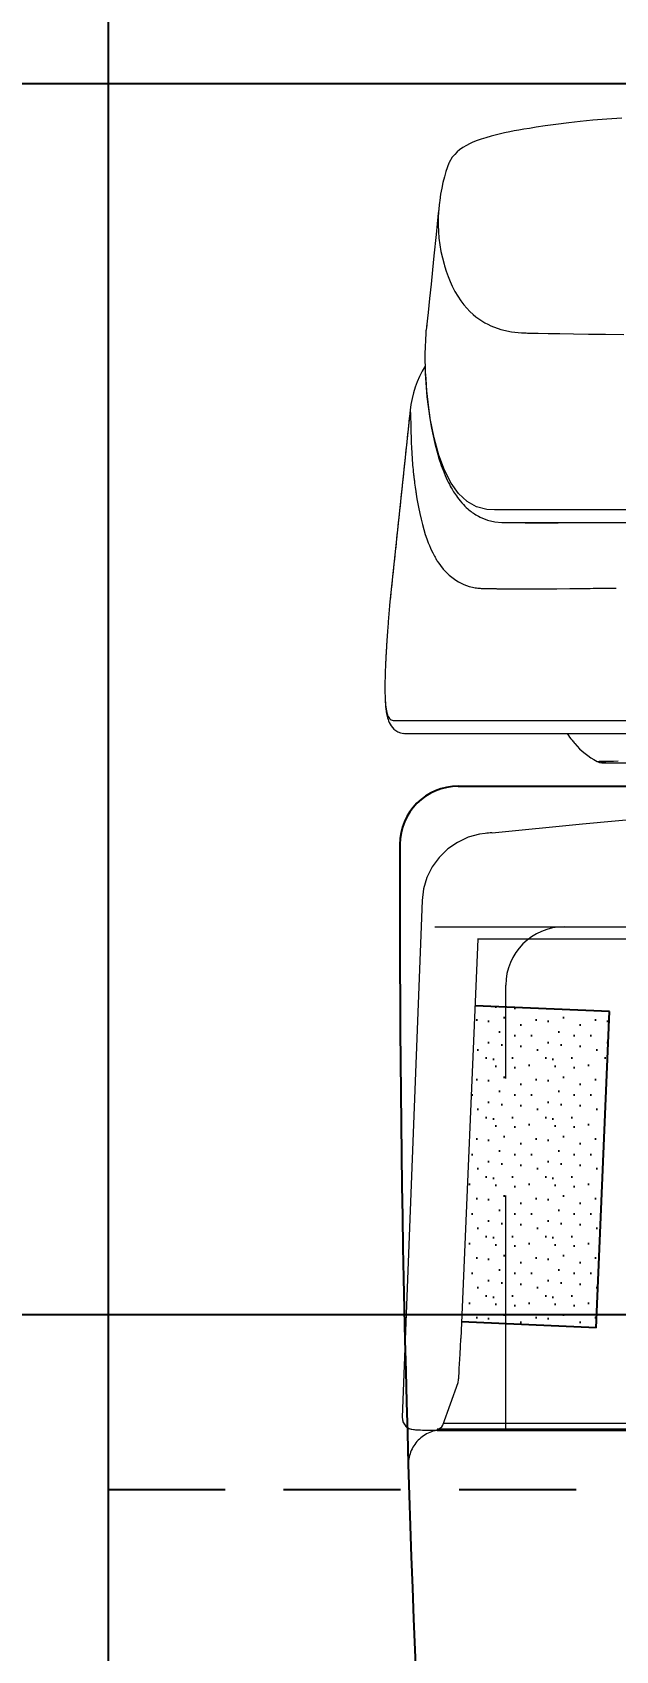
# Model space of a CAD drawing. Extents: x 2734 to 5638, y -143 to 2294.
# Drawn here: x 4176 to 4225.8, y 245.8 to 384 of the extents above; entities that cross this region are included whole.
import ezdxf

# ---------------------------------------------------------------- set-up
doc = ezdxf.new("R2010")
doc.units = 0
doc.header["$LTSCALE"] = 20
doc.header["$MEASUREMENT"] = 0
doc.linetypes.add('HIDDEN', pattern=[0.375, 0.25, -0.125])
doc.layers.get('0').update_dxf_attribs({"linetype": 'CONTINUOUS'})
doc.layers.get('DEFPOINTS').update_dxf_attribs({"linetype": 'CONTINUOUS'})
doc.layers.add('3', color=3, linetype='CONTINUOUS')
doc.layers.add('THIN', color=8, linetype='CONTINUOUS')
doc.styles.get("Standard").update_dxf_attribs({"font": 'NanumGothic.ttf'})
doc.dimstyles.get("Standard").update_dxf_attribs({"dimtxt": 2.5, "dimasz": 2, "dimexe": 2, "dimexo": 1, "dimgap": 1.5, "dimtad": 1, "dimdec": 0, "dimlfac": 10, "dimrnd": 0.5, "dimzin": 0, "dimdsep": 46, "dimtxsty": 'Standard', "dimcen": 0, "dimclrt": 2, "dimadec": 0, "dimazin": 0, "dimtfac": 1, "dimtdec": 0, "dimtmove": 0, "dimatfit": 3, "dimfxl": 0, "dimtolj": 1, "dimtzin": 0, "dimarcsym": 0})

# ---------------------------------------------------------------- blocks, each defined once
blk = doc.blocks.new('*D28')
at = {"layer": '3', "color": 3, "lineweight": -2}
for p, q in [((4397.46, 379.62), (3990.29, 379.62)), ((4000.29, 359.62), (4000.29, 169.59)), ((4000.29, -65.45), (4000.29, 124.59)), ((4147.46, -85.45), (3990.29, -85.45))]:
    blk.add_line(p, q, dxfattribs=at)
at = {"layer": '3', "color": 3}
for points in [[(3996.95, 359.62), (4003.62, 359.62), (4000.29, 379.62)], [(3996.95, -65.45), (4003.62, -65.45), (4000.29, -85.45)]]:
    blk.add_solid(points, dxfattribs=at)
at = {"layer": 'DEFPOINTS', "color": 0}
for p in [(4402.46, 379.62), (4000.29, -85.45), (4152.46, -85.45)]:
    blk.add_point(p, dxfattribs=at)
at = {"layer": '3', "color": 2, "insert": (4000.29, 147.09), "char_height": 25, "attachment_point": 5}
blk.add_mtext('\\A1;465', dxfattribs=at)
blk = doc.blocks.new('*D30')
at = {"layer": '3', "color": 3, "lineweight": -2}
for p, q in [((4093.19, 294.48), (4093.19, 314.48)), ((4093.19, 314.48), (4140.69, 314.48)), ((4424.96, 274.48), (4083.19, 274.48)), ((4093.19, 244.48), (4093.19, 274.48)), ((4535.96, 244.48), (4083.19, 244.48)), ((4093.19, 224.48), (4093.19, 204.48))]:
    blk.add_line(p, q, dxfattribs=at)
at = {"layer": '3', "color": 3}
for points in [[(4089.86, 294.48), (4096.52, 294.48), (4093.19, 274.48)], [(4089.86, 224.48), (4096.52, 224.48), (4093.19, 244.48)]]:
    blk.add_solid(points, dxfattribs=at)
at = {"layer": 'DEFPOINTS', "color": 0}
for p in [(4429.96, 274.48), (4093.19, 244.48), (4540.96, 244.48)]:
    blk.add_point(p, dxfattribs=at)
at = {"layer": '3', "color": 2, "insert": (4121.94, 336.98), "char_height": 25, "attachment_point": 5}
blk.add_mtext('\\A1;30', dxfattribs=at)

msp = doc.modelspace()

# ---------------------------------------------------------------- hatches: boundary and pattern name
at = {"layer": 'THIN'}
h = msp.add_hatch(dxfattribs=at)
h.set_pattern_fill('DOTS2', color=252, scale=0.2, style=0)
h.set_pattern_definition([(0, (-6919.967, 7514.9865), (0, 5.08), [0, -5.08]), (0, (-6918.3415, 7515.088), (0, 5.08), [0, -5.08]), (0, (-6919.256, 7516.2057), (0, 5.08), [0, -5.08]), (0, (-6918.138, 7517.0185), (0, 5.08), [0, -5.08]), (0, (-6919.459, 7517.3233), (0, 5.08), [0, -5.08]), (0, (-6919.0527, 7518.5425), (0, 5.08), [0, -5.08]), (0, (-6919.764, 7519.457), (0, 5.08), [0, -5.08]), (0, (-6918.138, 7519.3553), (0, 5.08), [0, -5.08]), (0, (-6916.919, 7519.5585), (0, 5.08), [0, -5.08]), (0, (-6916.3095, 7518.3393), (0, 5.08), [0, -5.08]), (0, (-6915.2935, 7518.2377), (0, 5.08), [0, -5.08]), (0, (-6915.2935, 7516.409), (0, 5.08), [0, -5.08]), (0, (-6916.208, 7515.7993), (0, 5.08), [0, -5.08]), (0, (-6917.63, 7516.104), (0, 5.08), [0, -5.08]), (0, (-6916.716, 7517.0185), (0, 5.08), [0, -5.08]), (0, (-6917.63, 7517.933), (0, 5.08), [0, -5.08]), (0, (-6915.4967, 7515.088), (0, 5.08), [0, -5.08])])
h.paths.add_polyline_path([(4224.16609, 273.37795), (4225.31635, 300.37802), (4213.82606, 300.86752), (4212.67022, 273.86769), (4212.67581, 273.86745)])

# ---------------------------------------------------------------- linework, layer by layer
at = {"color": 2, "linetype": 'Continuous', "lineweight": 0}
for p, q in [((4218.28895, 342.12114), (4219.60022, 342.12114)), ((4218.28895, 342.12114), (4219.60022, 342.12114)), ((4206.92744, 325.22599), (4215.38952, 325.22599)), ((4206.92744, 325.22599), (4215.38952, 325.22599)), ((4215.38952, 325.22599), (4231.4429, 325.22599)), ((4215.38952, 325.22599), (4231.4429, 325.22599)), ((4207.92147, 324.12146), (4216.38098, 324.12146)), ((4207.92147, 324.12146), (4216.38098, 324.12146)), ((4216.38098, 324.12146), (4232.39935, 324.12146)), ((4216.38098, 324.12146), (4232.39935, 324.12146))]:
    msp.add_line(p, q, dxfattribs=at)
at = {"color": 4, "linetype": 'Continuous', "lineweight": 0}
for p, q in [((4209.30181, 309.85141), (4207.60185, 265.73437)), ((4209.30202, 309.85109), (4207.60209, 265.73515)), ((4214.06981, 306.56138), (4212.61032, 272.46829)), ((4211.06584, 265.0595), (4212.38272, 268.7072)), ((4334.88188, 264.71191), (4210.58915, 264.71191)), ((4210.59905, 264.62215), (4334.85767, 264.62215)), ((4211.12073, 265.21156), (4334.88188, 265.21156))]:
    msp.add_line(p, q, dxfattribs=at)
at = {"color": 252}
for p, q in [((4225.31635, 300.37802), (4213.82606, 300.86752)), ((4224.16609, 273.37795), (4225.31635, 300.37802)), ((4224.16609, 273.37795), (4212.67581, 273.86745))]:
    msp.add_line(p, q, dxfattribs=at)
at = {"color": 4}
msp.add_line((4210.59905, 264.62146), (4334.85767, 264.62146), dxfattribs=at)
at = {"color": 3, "linetype": 'HIDDEN', "ltscale": 2}
msp.add_line((4182.45539, 259.54932), (4622.45539, 259.54932), dxfattribs=at)
at = {"color": 2, "linetype": 'Continuous', "lineweight": 0}
for points in [[(4226.37715, 376.68786), (4225.08414, 376.59368), (4223.89428, 376.4914), (4222.81505, 376.38517), (4221.84917, 376.27853), (4220.73475, 376.14085), (4219.8101, 376.01345), (4219.06307, 375.90065), (4218.48028, 375.80563), (4218.006, 375.72448), (4217.57098, 375.64884), (4217.1775, 375.57856), (4216.80475, 375.50738), (4216.33893, 375.40855), (4215.77799, 375.27844), (4215.21258, 375.13376), (4214.73931, 374.99937), (4214.34499, 374.87537), (4214.00147, 374.75573), (4213.64336, 374.61574), (4213.3657, 374.49307), (4213.0846, 374.35214), (4212.79628, 374.18315), (4212.49785, 373.97014), (4212.2951, 373.79401), (4212.08752, 373.5821), (4211.88338, 373.33303), (4211.60923, 372.89185), (4211.58467, 372.84211)], [(4226.37715, 376.68786), (4225.08414, 376.59368), (4223.89428, 376.4914), (4222.81505, 376.38517), (4221.84917, 376.27853), (4220.73475, 376.14085), (4219.8101, 376.01345), (4219.06307, 375.90065), (4218.48028, 375.80563), (4218.006, 375.72448), (4217.57098, 375.64884), (4217.1775, 375.57856), (4216.80475, 375.50738), (4216.33893, 375.40855), (4215.77799, 375.27844), (4215.21258, 375.13376), (4214.73931, 374.99937), (4214.34499, 374.87537), (4214.00147, 374.75573), (4213.64336, 374.61574), (4213.3657, 374.49307), (4213.0846, 374.35214), (4212.79628, 374.18315), (4212.49785, 373.97014), (4212.2951, 373.79401), (4212.08752, 373.5821), (4211.88338, 373.33303), (4211.60923, 372.89185), (4211.58467, 372.84211)], [(4211.58467, 372.84211), (4211.32736, 372.10851), (4211.20325, 371.65908), (4211.08688, 371.18791), (4210.97996, 370.69601), (4210.88523, 370.1848), (4210.80497, 369.6558), (4210.78264, 369.47935)], [(4210.78264, 369.47935), (4210.75783, 369.27079), (4210.7202, 368.88048)], [(4210.78264, 369.47935), (4210.75783, 369.27079), (4210.72541, 368.94246)], [(4210.72024, 368.88032), (4210.688, 368.56874), (4210.50011, 366.74894), (4210.31251, 364.92876), (4210.18732, 363.71503), (4210.06182, 362.50104), (4209.93583, 361.28676), (4209.8092, 360.07214), (4209.68192, 358.85722), (4209.65267, 358.57888)], [(4210.72024, 368.88032), (4210.688, 368.56874), (4210.50011, 366.74894), (4210.31251, 364.92876), (4210.18732, 363.71503), (4210.06182, 362.50104), (4209.93583, 361.28676), (4209.8092, 360.07214), (4209.68192, 358.85722), (4209.65267, 358.57888)], [(4210.71714, 368.84235), (4210.70706, 368.70605), (4210.67972, 368.13797), (4210.67606, 367.56784), (4210.69688, 366.99701), (4210.74327, 366.42716), (4210.81587, 365.86035), (4210.91379, 365.29874), (4211.03512, 364.74415), (4211.17545, 364.20585), (4211.21315, 364.07468), (4211.21818, 364.05755), (4211.22323, 364.04043), (4211.22831, 364.02332), (4211.2334, 364.00622), (4211.23852, 363.98913), (4211.24621, 363.9636), (4211.35984, 363.60673), (4211.5227, 363.15098), (4211.69504, 362.72533), (4211.87572, 362.32868), (4212.10965, 361.87533), (4212.35285, 361.46215), (4212.60381, 361.0866), (4212.86119, 360.74616), (4213.12376, 360.43844), (4213.3903, 360.16119), (4213.65961, 359.91231), (4213.90791, 359.70735), (4214.15664, 359.52301), (4214.40482, 359.35789), (4214.65611, 359.20791), (4214.91511, 359.06975), (4215.18178, 358.94336), (4216.02732, 358.6361), (4216.94128, 358.43984), (4217.80506, 358.35161), (4217.90469, 358.34555), (4218.00474, 358.34009), (4218.10519, 358.33518), (4218.20603, 358.33078), (4218.30727, 358.32683), (4218.4091, 358.32329), (4218.51191, 358.32009), (4219.22641, 358.30432), (4220.06825, 358.28958), (4221.07331, 358.27415), (4222.22838, 358.25767), (4223.52802, 358.24058), (4224.96851, 358.2234), (4226.54395, 358.20651)], [(4210.71714, 368.84235), (4210.70706, 368.70605), (4210.67972, 368.13797), (4210.67606, 367.56784), (4210.69688, 366.99701), (4210.74327, 366.42716), (4210.81587, 365.86035), (4210.91379, 365.29874), (4211.03512, 364.74415), (4211.17545, 364.20585), (4211.21315, 364.07468), (4211.21818, 364.05755), (4211.22323, 364.04043), (4211.22831, 364.02332), (4211.2334, 364.00622), (4211.23852, 363.98913), (4211.24621, 363.9636), (4211.35984, 363.60673), (4211.5227, 363.15098), (4211.69504, 362.72533), (4211.87572, 362.32868), (4212.10965, 361.87533), (4212.35285, 361.46215), (4212.60381, 361.0866), (4212.86119, 360.74616), (4213.12376, 360.43844), (4213.3903, 360.16119), (4213.65961, 359.91231), (4213.90791, 359.70735), (4214.15664, 359.52301), (4214.40482, 359.35789), (4214.65611, 359.20791), (4214.91511, 359.06975), (4215.18178, 358.94336), (4216.02732, 358.6361), (4216.94128, 358.43984), (4217.80506, 358.35161), (4217.90469, 358.34555), (4218.00474, 358.34009), (4218.10519, 358.33518), (4218.20603, 358.33078), (4218.30727, 358.32683), (4218.4091, 358.32329), (4218.51191, 358.32009), (4219.22641, 358.30432), (4220.06825, 358.28958), (4221.07331, 358.27415), (4222.22838, 358.25767), (4223.52802, 358.24058), (4224.96851, 358.2234), (4226.54395, 358.20651)], [(4210.7202, 368.88048), (4210.71714, 368.84235)], [(4210.7202, 368.88048), (4210.71714, 368.84235)], [(4209.72119, 359.37494), (4209.66924, 358.75313), (4209.66606, 358.70945)], [(4209.72119, 359.37494), (4209.66924, 358.75313), (4209.66606, 358.70945)], [(4226.94832, 343.22232), (4224.805, 343.22218), (4222.9659, 343.22202), (4221.3376, 343.22188), (4219.91975, 343.22182), (4218.71356, 343.22169), (4217.72607, 343.22128), (4216.93117, 343.22114), (4216.20668, 343.22162), (4215.50264, 343.21972), (4214.83359, 343.25432), (4213.94712, 343.4876), (4213.14156, 343.94478), (4212.4181, 344.62232), (4211.77634, 345.51344), (4211.21459, 346.6091), (4210.73077, 347.90047), (4210.32357, 349.3795), (4209.99565, 351.03848), (4209.74747, 352.86976), (4209.59782, 354.86589), (4209.56953, 356.54513), (4209.63504, 358.31803), (4209.65242, 358.57284)], [(4226.94832, 343.22232), (4224.805, 343.22218), (4222.9659, 343.22202), (4221.3376, 343.22188), (4219.91975, 343.22182), (4218.71356, 343.22169), (4217.72607, 343.22128), (4216.93117, 343.22114), (4216.20668, 343.22162), (4215.50264, 343.21972), (4214.83359, 343.25432), (4213.94712, 343.4876), (4213.14156, 343.94478), (4212.4181, 344.62232), (4211.77634, 345.51344), (4211.21459, 346.6091), (4210.73077, 347.90047), (4210.32357, 349.3795), (4209.99565, 351.03848), (4209.74747, 352.86976), (4209.59782, 354.86589), (4209.56953, 356.54513), (4209.63504, 358.31803), (4209.65242, 358.57284)], [(4209.59867, 354.84928), (4209.60194, 354.76401), (4209.61805, 354.40823), (4209.68571, 353.39286), (4209.77934, 352.43161), (4209.89605, 351.5095), (4209.99659, 350.84399), (4210.10959, 350.19135), (4210.23775, 349.5434), (4210.38231, 348.90277), (4210.46493, 348.57106), (4210.54949, 348.25326), (4210.63297, 347.95858), (4210.71484, 347.68592), (4210.79463, 347.43423), (4210.87191, 347.20252), (4210.93701, 347.01585), (4211.00885, 346.81827), (4211.08911, 346.6073), (4211.1783, 346.38408), (4211.27698, 346.14986), (4211.36158, 345.95901), (4211.45239, 345.76364), (4211.54261, 345.57868), (4211.62915, 345.40931), (4211.71167, 345.2547), (4211.78985, 345.11412), (4211.86339, 344.98684), (4211.93203, 344.87222), (4211.99662, 344.76787), (4212.06753, 344.65712), (4212.14607, 344.53887), (4212.23379, 344.41208), (4212.33104, 344.27768), (4212.43823, 344.13672), (4212.558, 343.9876), (4212.68894, 343.83413), (4212.82545, 343.68415), (4212.95648, 343.54928), (4213.08126, 343.42864), (4213.19723, 343.32298), (4213.30622, 343.22909), (4213.4078, 343.14611), (4213.50159, 343.07323), (4213.58955, 343.00802), (4213.68086, 342.94342), (4213.7797, 342.87693), (4213.88623, 342.8091), (4214.00068, 342.74055), (4214.12324, 342.67195), (4214.25415, 342.60399), (4214.90032, 342.34368), (4215.52806, 342.19994), (4216.12851, 342.15294), (4216.73103, 342.14724), (4217.3324, 342.1469), (4217.94891, 342.14619), (4218.63756, 342.14629), (4219.45581, 342.14648), (4220.69215, 342.14648), (4222.15205, 342.14642), (4223.83429, 342.14642), (4225.73892, 342.14644), (4227.86494, 342.14645)], [(4209.59867, 354.84928), (4209.60194, 354.76401), (4209.61805, 354.40823), (4209.68571, 353.39286), (4209.77934, 352.43161), (4209.89605, 351.5095), (4209.99659, 350.84399), (4210.10959, 350.19135), (4210.23775, 349.5434), (4210.38231, 348.90277), (4210.46493, 348.57106), (4210.54949, 348.25326), (4210.63297, 347.95858), (4210.71484, 347.68592), (4210.79463, 347.43423), (4210.87191, 347.20252), (4210.93701, 347.01585), (4211.00885, 346.81827), (4211.08911, 346.6073), (4211.1783, 346.38408), (4211.27698, 346.14986), (4211.36158, 345.95901), (4211.45239, 345.76364), (4211.54261, 345.57868), (4211.62915, 345.40931), (4211.71167, 345.2547), (4211.78985, 345.11412), (4211.86339, 344.98684), (4211.93203, 344.87222), (4211.99662, 344.76787), (4212.06753, 344.65712), (4212.14607, 344.53887), (4212.23379, 344.41208), (4212.33104, 344.27768), (4212.43823, 344.13672), (4212.558, 343.9876), (4212.68894, 343.83413), (4212.82545, 343.68415), (4212.95648, 343.54928), (4213.08126, 343.42864), (4213.19723, 343.32298), (4213.30622, 343.22909), (4213.4078, 343.14611), (4213.50159, 343.07323), (4213.58955, 343.00802), (4213.68086, 342.94342), (4213.7797, 342.87693), (4213.88623, 342.8091), (4214.00068, 342.74055), (4214.12324, 342.67195), (4214.25415, 342.60399), (4214.90032, 342.34368), (4215.52806, 342.19994), (4216.12851, 342.15294), (4216.73103, 342.14724), (4217.3324, 342.1469), (4217.94891, 342.14619), (4218.63756, 342.14629), (4219.45581, 342.14648), (4220.69215, 342.14648), (4222.15205, 342.14642), (4223.83429, 342.14642), (4225.73892, 342.14644), (4227.86494, 342.14645)], [(4208.28123, 351.7457), (4206.51684, 335.08829)], [(4208.28123, 351.7457), (4206.51684, 335.08829)], [(4208.28076, 351.73477), (4208.2904, 351.62405), (4208.29914, 351.48519), (4208.30708, 351.31819), (4208.31429, 351.12487), (4208.32115, 350.90082), (4208.32418, 350.79117), (4208.32727, 350.67475), (4208.33044, 350.55157), (4208.33373, 350.42162), (4208.33708, 350.28774), (4208.33917, 350.2045), (4208.34133, 350.11836), (4208.34359, 350.02931), (4208.34594, 349.93735), (4208.3484, 349.84248), (4208.35092, 349.74702), (4208.35619, 349.55445), (4208.36274, 349.33153), (4208.36972, 349.11394), (4208.37822, 348.87508), (4208.38771, 348.63831), (4208.39703, 348.43128), (4208.40988, 348.1777), (4208.4236, 347.93748), (4208.43945, 347.69013), (4208.45696, 347.44511), (4208.47314, 347.23904), (4208.49055, 347.03465), (4208.50868, 346.83724), (4208.52598, 346.66069), (4208.54521, 346.47536), (4208.56651, 346.28125), (4208.5751, 346.20576), (4208.58401, 346.12903), (4208.59326, 346.05104), (4208.60283, 345.97181), (4208.61276, 345.89133), (4208.62301, 345.80973), (4208.62769, 345.77309), (4208.63782, 345.69477), (4208.65006, 345.60206), (4208.66448, 345.49495), (4208.6862, 345.3378), (4208.71194, 345.15733), (4208.742, 344.95354), (4208.76019, 344.8336), (4208.77533, 344.73536), (4208.79005, 344.64122), (4208.80432, 344.55118), (4208.83628, 344.35332), (4208.86516, 344.17872), (4208.89064, 344.02739)], [(4208.28076, 351.73477), (4208.2904, 351.62405), (4208.29914, 351.48519), (4208.30708, 351.31819), (4208.31429, 351.12487), (4208.32115, 350.90082), (4208.32418, 350.79117), (4208.32727, 350.67475), (4208.33044, 350.55157), (4208.33373, 350.42162), (4208.33708, 350.28774), (4208.33917, 350.2045), (4208.34133, 350.11836), (4208.34359, 350.02931), (4208.34594, 349.93735), (4208.3484, 349.84248), (4208.35092, 349.74702), (4208.35619, 349.55445), (4208.36274, 349.33153), (4208.36972, 349.11394), (4208.37822, 348.87508), (4208.38771, 348.63831), (4208.39703, 348.43128), (4208.40988, 348.1777), (4208.4236, 347.93748), (4208.43945, 347.69013), (4208.45696, 347.44511), (4208.47314, 347.23904), (4208.49055, 347.03465), (4208.50868, 346.83724), (4208.52598, 346.66069), (4208.54521, 346.47536), (4208.56651, 346.28125), (4208.5751, 346.20576), (4208.58401, 346.12903), (4208.59326, 346.05104), (4208.60283, 345.97181), (4208.61276, 345.89133), (4208.62301, 345.80973), (4208.62769, 345.77309), (4208.63782, 345.69477), (4208.65006, 345.60206), (4208.66448, 345.49495), (4208.6862, 345.3378), (4208.71194, 345.15733), (4208.742, 344.95354), (4208.76019, 344.8336), (4208.77533, 344.73536), (4208.79005, 344.64122), (4208.80432, 344.55118), (4208.83628, 344.35332), (4208.86516, 344.17872), (4208.89064, 344.02739)], [(4208.89064, 344.02739), (4208.9933, 343.45792), (4209.10156, 342.92347), (4209.21462, 342.42404), (4209.32912, 341.96938), (4209.44951, 341.5377), (4209.57658, 341.12525), (4209.70372, 340.75014), (4209.83193, 340.40457), (4209.9249, 340.17231), (4210.02003, 339.94916), (4210.11188, 339.74661), (4210.20441, 339.55443), (4210.29918, 339.36905), (4210.35334, 339.26798), (4210.40819, 339.16906), (4210.46374, 339.07227), (4210.50927, 338.99538), (4210.55383, 338.92219), (4210.59896, 338.85007), (4210.64466, 338.77901), (4211.10605, 338.15896), (4211.62036, 337.63455), (4212.18924, 337.20576), (4212.41009, 337.07322), (4212.63441, 336.95534), (4212.86201, 336.8521), (4213.09272, 336.76351), (4213.33206, 336.68793), (4213.5966, 336.62192), (4213.71487, 336.59794), (4213.83427, 336.57705), (4213.9487, 336.56008), (4214.05403, 336.54687), (4214.16379, 336.53526), (4214.27806, 336.52526), (4214.34754, 336.52011), (4214.41863, 336.51553), (4214.49134, 336.5115), (4214.55426, 336.50852), (4214.60452, 336.50649), (4214.65788, 336.50464), (4214.71437, 336.50295), (4214.77403, 336.50144), (4214.82498, 336.50033), (4214.87808, 336.49934), (4214.93333, 336.49846), (4214.99075, 336.49769), (4215.05038, 336.49704), (4215.10817, 336.49653), (4215.13892, 336.49631), (4215.18149, 336.49603), (4215.23329, 336.49573), (4215.29439, 336.4954), (4215.3649, 336.49503), (4215.42686, 336.49471), (4215.48261, 336.49438), (4215.534, 336.49403), (4215.58101, 336.49367), (4215.62359, 336.4933), (4215.64583, 336.49307), (4215.67461, 336.49273), (4215.71476, 336.49222), (4215.76633, 336.49154), (4215.84866, 336.49044), (4215.94991, 336.48906), (4216.07037, 336.48741), (4216.12926, 336.48661), (4216.1673, 336.4861), (4216.20468, 336.48561), (4216.2414, 336.48515), (4216.27744, 336.48472), (4216.43007, 336.48309), (4216.56893, 336.48195)], [(4208.89064, 344.02739), (4208.9933, 343.45792), (4209.10156, 342.92347), (4209.21462, 342.42404), (4209.32912, 341.96938), (4209.44951, 341.5377), (4209.57658, 341.12525), (4209.70372, 340.75014), (4209.83193, 340.40457), (4209.9249, 340.17231), (4210.02003, 339.94916), (4210.11188, 339.74661), (4210.20441, 339.55443), (4210.29918, 339.36905), (4210.35334, 339.26798), (4210.40819, 339.16906), (4210.46374, 339.07227), (4210.50927, 338.99538), (4210.55383, 338.92219), (4210.59896, 338.85007), (4210.64466, 338.77901), (4211.10605, 338.15896), (4211.62036, 337.63455), (4212.18924, 337.20576), (4212.41009, 337.07322), (4212.63441, 336.95534), (4212.86201, 336.8521), (4213.09272, 336.76351), (4213.33206, 336.68793), (4213.5966, 336.62192), (4213.71487, 336.59794), (4213.83427, 336.57705), (4213.9487, 336.56008), (4214.05403, 336.54687), (4214.16379, 336.53526), (4214.27806, 336.52526), (4214.34754, 336.52011), (4214.41863, 336.51553), (4214.49134, 336.5115), (4214.55426, 336.50852), (4214.60452, 336.50649), (4214.65788, 336.50464), (4214.71437, 336.50295), (4214.77403, 336.50144), (4214.82498, 336.50033), (4214.87808, 336.49934), (4214.93333, 336.49846), (4214.99075, 336.49769), (4215.05038, 336.49704), (4215.10817, 336.49653), (4215.13892, 336.49631), (4215.18149, 336.49603), (4215.23329, 336.49573), (4215.29439, 336.4954), (4215.3649, 336.49503), (4215.42686, 336.49471), (4215.48261, 336.49438), (4215.534, 336.49403), (4215.58101, 336.49367), (4215.62359, 336.4933), (4215.64583, 336.49307), (4215.67461, 336.49273), (4215.71476, 336.49222), (4215.76633, 336.49154), (4215.84866, 336.49044), (4215.94991, 336.48906), (4216.07037, 336.48741), (4216.12926, 336.48661), (4216.1673, 336.4861), (4216.20468, 336.48561), (4216.2414, 336.48515), (4216.27744, 336.48472), (4216.43007, 336.48309), (4216.56893, 336.48195)], [(4218.10324, 342.12029), (4218.14979, 342.12052), (4218.32567, 342.1214), (4218.44178, 342.12176), (4218.57066, 342.12193), (4218.71234, 342.1219), (4218.84952, 342.12174), (4218.97295, 342.12156), (4219.02852, 342.12148), (4219.08078, 342.12141), (4219.1084, 342.12138)], [(4218.10324, 342.12029), (4218.14979, 342.12052), (4218.32567, 342.1214), (4218.44178, 342.12176), (4218.57066, 342.12193), (4218.71234, 342.1219), (4218.84952, 342.12174), (4218.97295, 342.12156), (4219.02852, 342.12148), (4219.08078, 342.12141), (4219.1084, 342.12138)], [(4218.16805, 342.12234), (4218.26553, 342.12366)], [(4218.16805, 342.12234), (4218.26553, 342.12366)], [(4218.26553, 342.12366), (4218.28064, 342.12388)], [(4218.26553, 342.12366), (4218.28064, 342.12388)], [(4218.28064, 342.12388), (4218.2957, 342.1241)], [(4218.28064, 342.12388), (4218.2957, 342.1241)], [(4227.81909, 342.12148), (4227.60907, 342.12148), (4226.7601, 342.12148), (4225.95326, 342.12147), (4225.11034, 342.12147), (4224.30365, 342.12145), (4223.53907, 342.12144), (4222.81658, 342.12144), (4221.69757, 342.12146), (4220.69738, 342.12153), (4219.9155, 342.12154), (4219.801, 342.12154), (4219.68877, 342.12152), (4219.57882, 342.12151), (4219.47113, 342.12149), (4219.4016, 342.12147), (4219.14452, 342.1214), (4218.88939, 342.1213), (4218.6362, 342.12121), (4218.30499, 342.12114), (4218.28895, 342.12114)], [(4227.81909, 342.12148), (4227.60907, 342.12148), (4226.7601, 342.12148), (4225.95326, 342.12147), (4225.11034, 342.12147), (4224.30365, 342.12145), (4223.53907, 342.12144), (4222.81658, 342.12144), (4221.69757, 342.12146), (4220.69738, 342.12153), (4219.9155, 342.12154), (4219.801, 342.12154), (4219.68877, 342.12152), (4219.57882, 342.12151), (4219.47113, 342.12149), (4219.4016, 342.12147), (4219.14452, 342.1214), (4218.88939, 342.1213), (4218.6362, 342.12121), (4218.30499, 342.12114), (4218.28895, 342.12114)], [(4218.2957, 342.1241), (4218.30203, 342.12419), (4218.58948, 342.12884), (4218.85278, 342.13296), (4219.09149, 342.13606), (4219.3063, 342.13815), (4219.49855, 342.13908), (4219.62103, 342.13908)], [(4218.2957, 342.1241), (4218.30203, 342.12419), (4218.58948, 342.12884), (4218.85278, 342.13296), (4219.09149, 342.13606), (4219.3063, 342.13815), (4219.49855, 342.13908), (4219.62103, 342.13908)], [(4219.1084, 342.12138), (4219.12972, 342.12136), (4219.17535, 342.12131), (4219.21765, 342.12128), (4219.27793, 342.12124), (4219.33998, 342.1212), (4219.40124, 342.12118), (4219.52381, 342.12115), (4219.6006, 342.12114)], [(4219.1084, 342.12138), (4219.12972, 342.12136), (4219.17535, 342.12131), (4219.21765, 342.12128), (4219.27793, 342.12124), (4219.33998, 342.1212), (4219.40124, 342.12118), (4219.52381, 342.12115), (4219.6006, 342.12114)], [(4219.6006, 342.12114), (4219.64308, 342.12114), (4219.75907, 342.12116), (4219.89182, 342.12119), (4220.03746, 342.12124), (4220.18403, 342.1213), (4220.33152, 342.12135), (4220.47995, 342.12141), (4220.65811, 342.12146), (4220.85056, 342.1215), (4220.94265, 342.12152)], [(4219.6006, 342.12114), (4219.64308, 342.12114), (4219.75907, 342.12116), (4219.89182, 342.12119), (4220.03746, 342.12124), (4220.18403, 342.1213), (4220.33152, 342.12135), (4220.47995, 342.12141), (4220.65811, 342.12146), (4220.85056, 342.1215), (4220.94265, 342.12152)], [(4219.62103, 342.13908), (4219.74393, 342.13905), (4219.99809, 342.13907), (4220.26433, 342.13915), (4220.54518, 342.13925), (4221.08841, 342.13939), (4221.68757, 342.13942), (4222.34657, 342.13939), (4223.06346, 342.13934), (4224.49005, 342.13931), (4226.105, 342.13933), (4227.90649, 342.13935), (4229.89442, 342.13935), (4231.4581, 342.13934), (4232.32736, 342.13934)], [(4219.62103, 342.13908), (4219.74393, 342.13905), (4219.99809, 342.13907), (4220.26433, 342.13915), (4220.54518, 342.13925), (4221.08841, 342.13939), (4221.68757, 342.13942), (4222.34657, 342.13939), (4223.06346, 342.13934), (4224.49005, 342.13931), (4226.105, 342.13933), (4227.90649, 342.13935), (4229.89442, 342.13935), (4231.4581, 342.13934), (4232.32736, 342.13934)], [(4216.56893, 336.48195), (4217.00243, 336.47964), (4217.47961, 336.47836), (4217.99557, 336.47813), (4218.54557, 336.47895), (4219.05406, 336.48053), (4219.5823, 336.48292), (4219.66126, 336.48333), (4219.74057, 336.48377), (4219.82023, 336.48422), (4219.90021, 336.48469), (4219.99306, 336.48526), (4220.13321, 336.48615), (4220.82683, 336.4912), (4221.92898, 336.50093), (4223.15309, 336.51355), (4223.40835, 336.51636), (4223.66857, 336.51929), (4223.9338, 336.52233), (4224.19798, 336.52541), (4224.45901, 336.52849), (4224.76675, 336.53213), (4225.12325, 336.53633), (4225.53085, 336.54109), (4225.88044, 336.54513)], [(4216.56893, 336.48195), (4217.00243, 336.47964), (4217.47961, 336.47836), (4217.99557, 336.47813), (4218.54557, 336.47895), (4219.05406, 336.48053), (4219.5823, 336.48292), (4219.66126, 336.48333), (4219.74057, 336.48377), (4219.82023, 336.48422), (4219.90021, 336.48469), (4219.99306, 336.48526), (4220.13321, 336.48615), (4220.82683, 336.4912), (4221.92898, 336.50093), (4223.15309, 336.51355), (4223.40835, 336.51636), (4223.66857, 336.51929), (4223.9338, 336.52233), (4224.19798, 336.52541), (4224.45901, 336.52849), (4224.76675, 336.53213), (4225.12325, 336.53633), (4225.53085, 336.54109), (4225.88044, 336.54513)], [(4206.15372, 326.8944), (4206.15742, 326.81889), (4206.17002, 326.61221), (4206.18571, 326.41688), (4206.20452, 326.23232), (4206.2655, 325.81521), (4206.34789, 325.45396), (4206.38655, 325.32596), (4206.43123, 325.19973), (4206.48854, 325.06346), (4206.56054, 324.9211), (4206.65097, 324.77489), (4206.76, 324.63341), (4206.88892, 324.50204), (4207.04552, 324.38064), (4207.23667, 324.27343), (4207.46728, 324.1884), (4207.7402, 324.13594)], [(4206.15372, 326.8944), (4206.15742, 326.81889), (4206.17002, 326.61221), (4206.18571, 326.41688), (4206.20452, 326.23232), (4206.2655, 325.81521), (4206.34789, 325.45396), (4206.38655, 325.32596), (4206.43123, 325.19973), (4206.48854, 325.06346), (4206.56054, 324.9211), (4206.65097, 324.77489), (4206.76, 324.63341), (4206.88892, 324.50204), (4207.04552, 324.38064), (4207.23667, 324.27343), (4207.46728, 324.1884), (4207.7402, 324.13594)], [(4206.9156, 325.22601), (4206.92744, 325.22601)], [(4206.9156, 325.22601), (4206.92744, 325.22601)], [(4207.7212, 324.1394), (4207.92561, 324.12153)], [(4207.7212, 324.1394), (4207.92561, 324.12153)], [(4207.7836, 324.13299), (4207.79111, 324.13153), (4207.90964, 324.12146)], [(4207.7836, 324.13299), (4207.79111, 324.13153), (4207.90964, 324.12146)], [(4207.90964, 324.12146), (4207.9164, 324.12149)], [(4207.90964, 324.12146), (4207.9164, 324.12149)], [(4207.9164, 324.12149), (4207.92148, 324.12154)], [(4207.9164, 324.12149), (4207.92148, 324.12154)], [(4224.25791, 321.74212), (4224.28281, 321.74306), (4224.37082, 321.74595), (4224.47075, 321.74886)], [(4224.25791, 321.74212), (4224.28281, 321.74306), (4224.37082, 321.74595), (4224.47075, 321.74886)], [(4224.46596, 321.75304), (4224.70885, 321.69277), (4225.1608, 321.63249)], [(4224.46596, 321.75304), (4224.70885, 321.69277), (4225.1608, 321.63249)], [(4224.47075, 321.74886), (4224.47587, 321.749), (4224.62772, 321.75297), (4224.83798, 321.75784), (4225.06693, 321.76242), (4225.34337, 321.76711), (4225.67008, 321.77187), (4226.07115, 321.77672)], [(4224.47075, 321.74886), (4224.47587, 321.749), (4224.62772, 321.75297), (4224.83798, 321.75784), (4225.06693, 321.76242), (4225.34337, 321.76711), (4225.67008, 321.77187), (4226.07115, 321.77672)], [(4224.65151, 321.62504), (4224.65343, 321.62472)], [(4224.65151, 321.62504), (4224.65343, 321.62472)], [(4224.87846, 321.62147), (4224.98586, 321.62407), (4225.1608, 321.63249)], [(4224.87846, 321.62147), (4224.98586, 321.62407), (4225.1608, 321.63249)], [(4225.1608, 321.63249), (4225.68692, 321.63146), (4226.29988, 321.63053), (4226.96567, 321.62969), (4228.01656, 321.62858), (4229.08794, 321.62765), (4230.50234, 321.62663), (4231.86634, 321.62583), (4233.15835, 321.62522), (4234.36538, 321.62477), (4235.47922, 321.62446), (4236.49466, 321.62426), (4237.40824, 321.62418), (4238.27408, 321.62417), (4239.25707, 321.62417), (4240.36778, 321.62417), (4241.60525, 321.62417), (4242.96748, 321.62417), (4244.45108, 321.62417), (4246.05053, 321.62417), (4247.0909, 321.62417)], [(4225.1608, 321.63249), (4225.68692, 321.63146), (4226.29988, 321.63053), (4226.96567, 321.62969), (4228.01656, 321.62858), (4229.08794, 321.62765), (4230.50234, 321.62663), (4231.86634, 321.62583), (4233.15835, 321.62522), (4234.36538, 321.62477), (4235.47922, 321.62446), (4236.49466, 321.62426), (4237.40824, 321.62418), (4238.27408, 321.62417), (4239.25707, 321.62417), (4240.36778, 321.62417), (4241.60525, 321.62417), (4242.96748, 321.62417), (4244.45108, 321.62417), (4246.05053, 321.62417), (4247.0909, 321.62417)]]:
    msp.add_lwpolyline(points, dxfattribs=at)
at = {"color": 4, "linetype": 'Continuous', "lineweight": 0}
for points in [[(4215.28891, 315.64958), (4223.00533, 316.40107), (4237.6027, 317.73542), (4244.90598, 318.36022), (4252.21079, 318.95665), (4266.8331, 320.06498), (4281.87887, 321.08648), (4289.40506, 321.55225), (4296.93246, 321.98797), (4311.99678, 322.76959), (4327.06302, 323.43087), (4334.59833, 323.71647), (4342.13412, 323.972), (4357.21298, 324.39301), (4372.29088, 324.69368), (4379.83091, 324.79893), (4387.37071, 324.8741), (4402.45539, 324.93426)], [(4214.70222, 315.59114), (4214.20705, 315.52078), (4213.24549, 315.25884), (4212.31533, 314.82698), (4211.49474, 314.26152), (4210.76001, 313.54614), (4210.17288, 312.74098), (4209.71638, 311.82279), (4209.42885, 310.86864), (4209.30202, 309.85109)], [(4590.87136, 306.56138), (4565.65631, 306.56138), (4540.4403, 306.56138), (4515.22322, 306.56138), (4490.00544, 306.56138), (4464.75634, 306.56138), (4439.50681, 306.56138), (4414.2567, 306.56138), (4389.0064, 306.56138), (4363.75667, 306.56138), (4338.50701, 306.56138), (4313.25728, 306.56138), (4288.00788, 306.56138), (4251.02303, 306.56138), (4214.03942, 306.56138)], [(4212.37776, 268.69404), (4212.39572, 268.76886), (4212.41029, 268.87093), (4212.42155, 268.97782), (4212.42945, 269.07227), (4212.44224, 269.256), (4212.45511, 269.46056), (4212.4654, 269.63543), (4212.48041, 269.90482), (4212.50099, 270.29621), (4212.52026, 270.68187), (4212.54307, 271.15906), (4212.56975, 271.74245), (4212.60002, 272.43437)], [(4207.60227, 265.73321), (4207.653, 265.3787), (4207.78828, 265.11297), (4207.94854, 264.93689), (4208.09269, 264.83262), (4208.19712, 264.77814), (4208.26553, 264.75033), (4208.37103, 264.7191), (4208.55782, 264.69143), (4208.64193, 264.68423)]]:
    msp.add_lwpolyline(points, dxfattribs=at)
at = {"color": 2, "linetype": 'Continuous', "lineweight": 0}
for start, end in [(241.5627997, 265.9838653), (241.5627997, 265.9838653), (265.9838653, 269.9999678), (265.9838653, 269.9999678)]:
    msp.add_arc((4224.73411, 322.62146), 1, start, end, dxfattribs=at)
at = {"color": 7, "ltscale": 10}
msp.add_arc((4212.39547, 314.62146), 5, 90, 179.8369148, dxfattribs=at)
at = {"color": 4, "linetype": 'Continuous', "lineweight": 0}
msp.add_arc((4402.45539, -1566.21837), 1891.15263, 95.6805163, 95.69769726, dxfattribs=at)
at = {"color": 2, "linetype": 'Continuous', "lineweight": 0}
msp.add_ellipse((4217.16273, 350.74698), major_axis=(-2.12322, 8.75262), ratio=0.991247092, start_param=0.778550403, end_param=1.224868571, dxfattribs=at)
msp.add_ellipse((4217.16273, 350.74698), major_axis=(-2.12322, 8.75262), ratio=0.991247092, start_param=0.778550403, end_param=1.224868571, dxfattribs=at)
at = {"color": 4, "linetype": 'Continuous', "lineweight": 0}
for centre, major_axis, ratio, start_param, end_param in [((4212.11072, 272.48749), (-0.49954, 0.02138), 0.342638468, 2.952807251, 3.154355857), ((4211.91243, 268.87698), (-0.47029, 0.16978), 0.999218853, 3.113518876, 3.141592654), ((4208.60129, 265.69676), (-0.94058, 0.33957), 0.999218853, 0.308271686, 1.917002112), ((4210.60259, 265.69589), (3.00074, -0.03844), 0.02190566, 3.141029472, 3.15859907), ((4210.60259, 264.69658), (2.00149, 0.00013), 0.037184905, 3.128166322, 4.710617668), ((4210.58915, 265.21156), (0.42004, 0.29493), 0.961232725, 4.118684697, 5.343275239)]:
    msp.add_ellipse(centre, major_axis=major_axis, ratio=ratio, start_param=start_param, end_param=end_param, dxfattribs=at)
at = {"color": 2, "linetype": 'Continuous', "lineweight": 0}
for points in [[(4208.28076, 351.73477), (4208.0921, 349.95406), (4207.70955, 346.34311), (4207.12055, 340.7826), (4206.71679, 336.97044), (4206.51222, 335.03883)], [(4208.28076, 351.73477), (4208.0921, 349.95406), (4207.70955, 346.34311), (4207.12055, 340.7826), (4206.71679, 336.97044), (4206.51222, 335.03883)], [(4206.51222, 335.03883), (4206.50615, 334.96438), (4206.49384, 334.813), (4206.47481, 334.57695), (4206.45621, 334.3431), (4206.43795, 334.11058), (4206.42039, 333.8839), (4206.40353, 333.66323), (4206.38704, 333.44434), (4206.3703, 333.21875), (4206.35277, 332.97836), (4206.33398, 332.71525), (4206.3139, 332.4271), (4206.29304, 332.1187), (4206.27181, 331.79394), (4206.25043, 331.45286), (4206.22908, 331.09479), (4206.20813, 330.72086), (4206.18805, 330.33308), (4206.16935, 329.93371), (4206.15259, 329.52421), (4206.13844, 329.10549), (4206.12777, 328.68031), (4206.1217, 328.25297), (4206.1215, 327.82723), (4206.12871, 327.40712), (4206.14528, 326.99911), (4206.17333, 326.61293), (4206.21512, 326.25909), (4206.27313, 325.94618), (4206.35026, 325.68189), (4206.44956, 325.47344), (4206.57403, 325.32615), (4206.72656, 325.24204), (4206.849, 325.22599), (4206.9156, 325.22599)], [(4206.51222, 335.03883), (4206.50615, 334.96438), (4206.49384, 334.813), (4206.47481, 334.57695), (4206.45621, 334.3431), (4206.43795, 334.11058), (4206.42039, 333.8839), (4206.40353, 333.66323), (4206.38704, 333.44434), (4206.3703, 333.21875), (4206.35277, 332.97836), (4206.33398, 332.71525), (4206.3139, 332.4271), (4206.29304, 332.1187), (4206.27181, 331.79394), (4206.25043, 331.45286), (4206.22908, 331.09479), (4206.20813, 330.72086), (4206.18805, 330.33308), (4206.16935, 329.93371), (4206.15259, 329.52421), (4206.13844, 329.10549), (4206.12777, 328.68031), (4206.1217, 328.25297), (4206.1215, 327.82723), (4206.12871, 327.40712), (4206.14528, 326.99911), (4206.17333, 326.61293), (4206.21512, 326.25909), (4206.27313, 325.94618), (4206.35026, 325.68189), (4206.44956, 325.47344), (4206.57403, 325.32615), (4206.72656, 325.24204), (4206.849, 325.22599), (4206.9156, 325.22599)], [(4221.71357, 324.11184), (4221.83909, 323.91467), (4221.97454, 323.72383), (4222.1193, 323.54037)], [(4221.71357, 324.11184), (4221.83909, 323.91467), (4221.97454, 323.72383), (4222.1193, 323.54037)]]:
    msp.add_open_spline(points, degree=3, dxfattribs=at)
for points, knots in [([(4222.1193, 323.54037), (4222.1913, 323.44912), (4222.79076, 322.7277), (4223.53546, 322.13336), (4224.25791, 321.74212)], [0, 0, 0, 0, 0.123957853, 1, 1, 1, 1]), ([(4222.1193, 323.54037), (4222.1913, 323.44912), (4222.79076, 322.7277), (4223.53546, 322.13336), (4224.25791, 321.74212)], [0, 0, 0, 0, 0.123957853, 1, 1, 1, 1]), ([(4224.73411, 321.62146), (4224.73411, 321.62146), (4224.73916, 321.62146), (4224.76313, 321.62146), (4224.80457, 321.62146), (4224.85035, 321.62146), (4224.88147, 321.62146), (4224.88889, 321.62146)], [0, 0, 0, 0, 0.01587301587, 0.03174603175, 0.04761904762, 0.06349206349, 0.06822471598, 0.06822471598, 0.06822471598, 0.06822471598]), ([(4224.73411, 321.62146), (4224.73411, 321.62146), (4224.73916, 321.62146), (4224.76313, 321.62146), (4224.80457, 321.62146), (4224.85035, 321.62146), (4224.88147, 321.62146), (4224.88889, 321.62146)], [0, 0, 0, 0, 0.01587301587, 0.03174603175, 0.04761904762, 0.06349206349, 0.06822471598, 0.06822471598, 0.06822471598, 0.06822471598])]:
    msp.add_open_spline(points, degree=3, knots=knots, dxfattribs=at)
at = {"layer": '3'}
msp.add_line((4182.45539, 1094.54932), (4182.45539, -85.45068), dxfattribs=at)
at = {"layer": '3', "color": 7}
msp.add_line((4212.39547, 319.62146), (4374.95539, 319.62146), dxfattribs=at)
at = {"layer": '3', "color": 7, "linetype": 'Continuous', "lineweight": 0}
for p, q in [((4221.45539, 319.62146), (4374.95539, 319.62146)), ((4210.39754, 307.62146), (4374.95539, 307.62146))]:
    msp.add_line(p, q, dxfattribs=at)
at = {"layer": '3', "color": 7, "linetype": 'HIDDEN', "lineweight": 0, "ltscale": 4}
for p, q in [((4216.45539, 264.67158), (4216.45539, 302.62146)), ((4341.16895, 264.6147), (4211.12146, 264.67401))]:
    msp.add_line(p, q, dxfattribs=at)
at = {"layer": '3', "color": 7}
msp.add_arc((5812.37284, 310.06732), 1604.98385, 179.8369148, 191.91912198, dxfattribs=at)
at = {"layer": '3', "color": 7, "linetype": 'HIDDEN', "lineweight": 0, "ltscale": 4}
for centre, radius, start, end in [((4221.45539, 302.62146), 5, 90, 180), ((4211.12009, 261.67401), 3, 89.9738684, 181.731075)]:
    msp.add_arc(centre, radius, start, end, dxfattribs=at)

# ---------------------------------------------------------------- dimensions: what is measured, and where the dimension line sits
at = {"layer": '3'}
for base, p1, p2, picture, middle in [((4000.28707, -85.45068), (4402.45539, 379.62146), (4152.45539, -85.45068), '*D28', (4000.28707, 147.08539)), ((4093.19007, 244.47718), (4429.95539, 274.47718), (4540.95539, 244.47718), '*D30', (4121.94007, 314.47718))]:
    dim = msp.add_linear_dim(base=base, p1=p1, p2=p2, angle=90, dimstyle='Standard', override={"dimtxt": 25, "dimasz": 20, "dimexe": 10, "dimexo": 5, "dimgap": 10, "dimtih": 1, "dimtoh": 1, "dimdec": 4, "dimlfac": 1, "dimzin": 8, "dimclrd": 3, "dimclre": 3, "dimtdec": 4, "dimarcsym": 1}, dxfattribs=at)
    dim.commit()
    dim.dimension.update_dxf_attribs({"geometry": picture, "text_midpoint": middle, "dimtype": 160})

doc.saveas('drawing.dxf')
